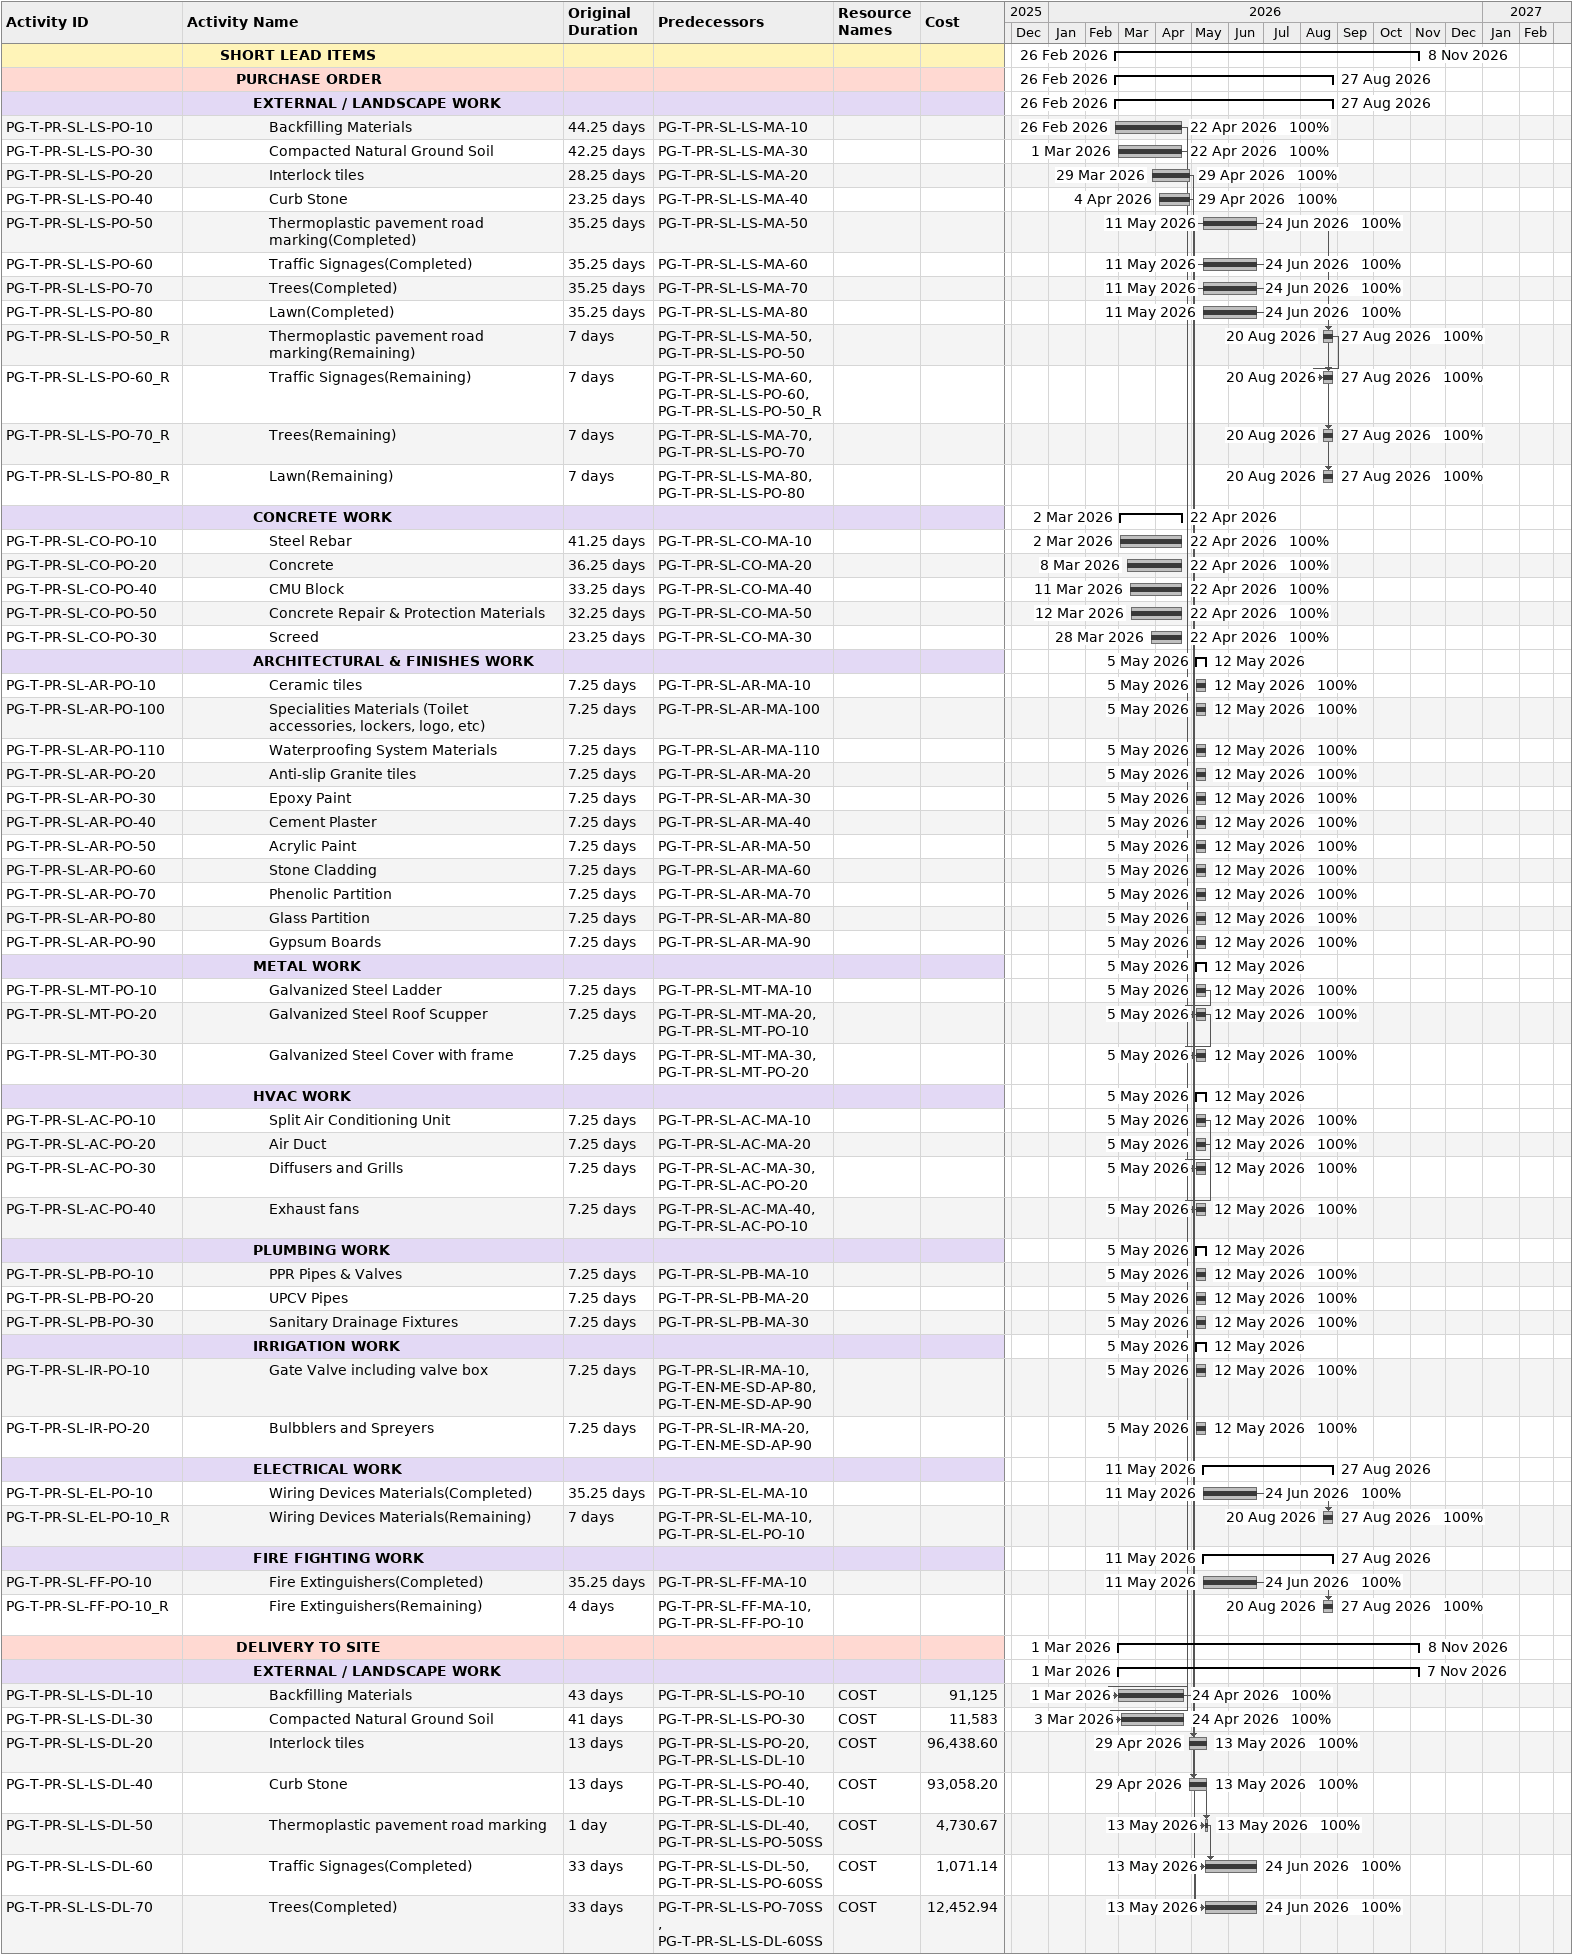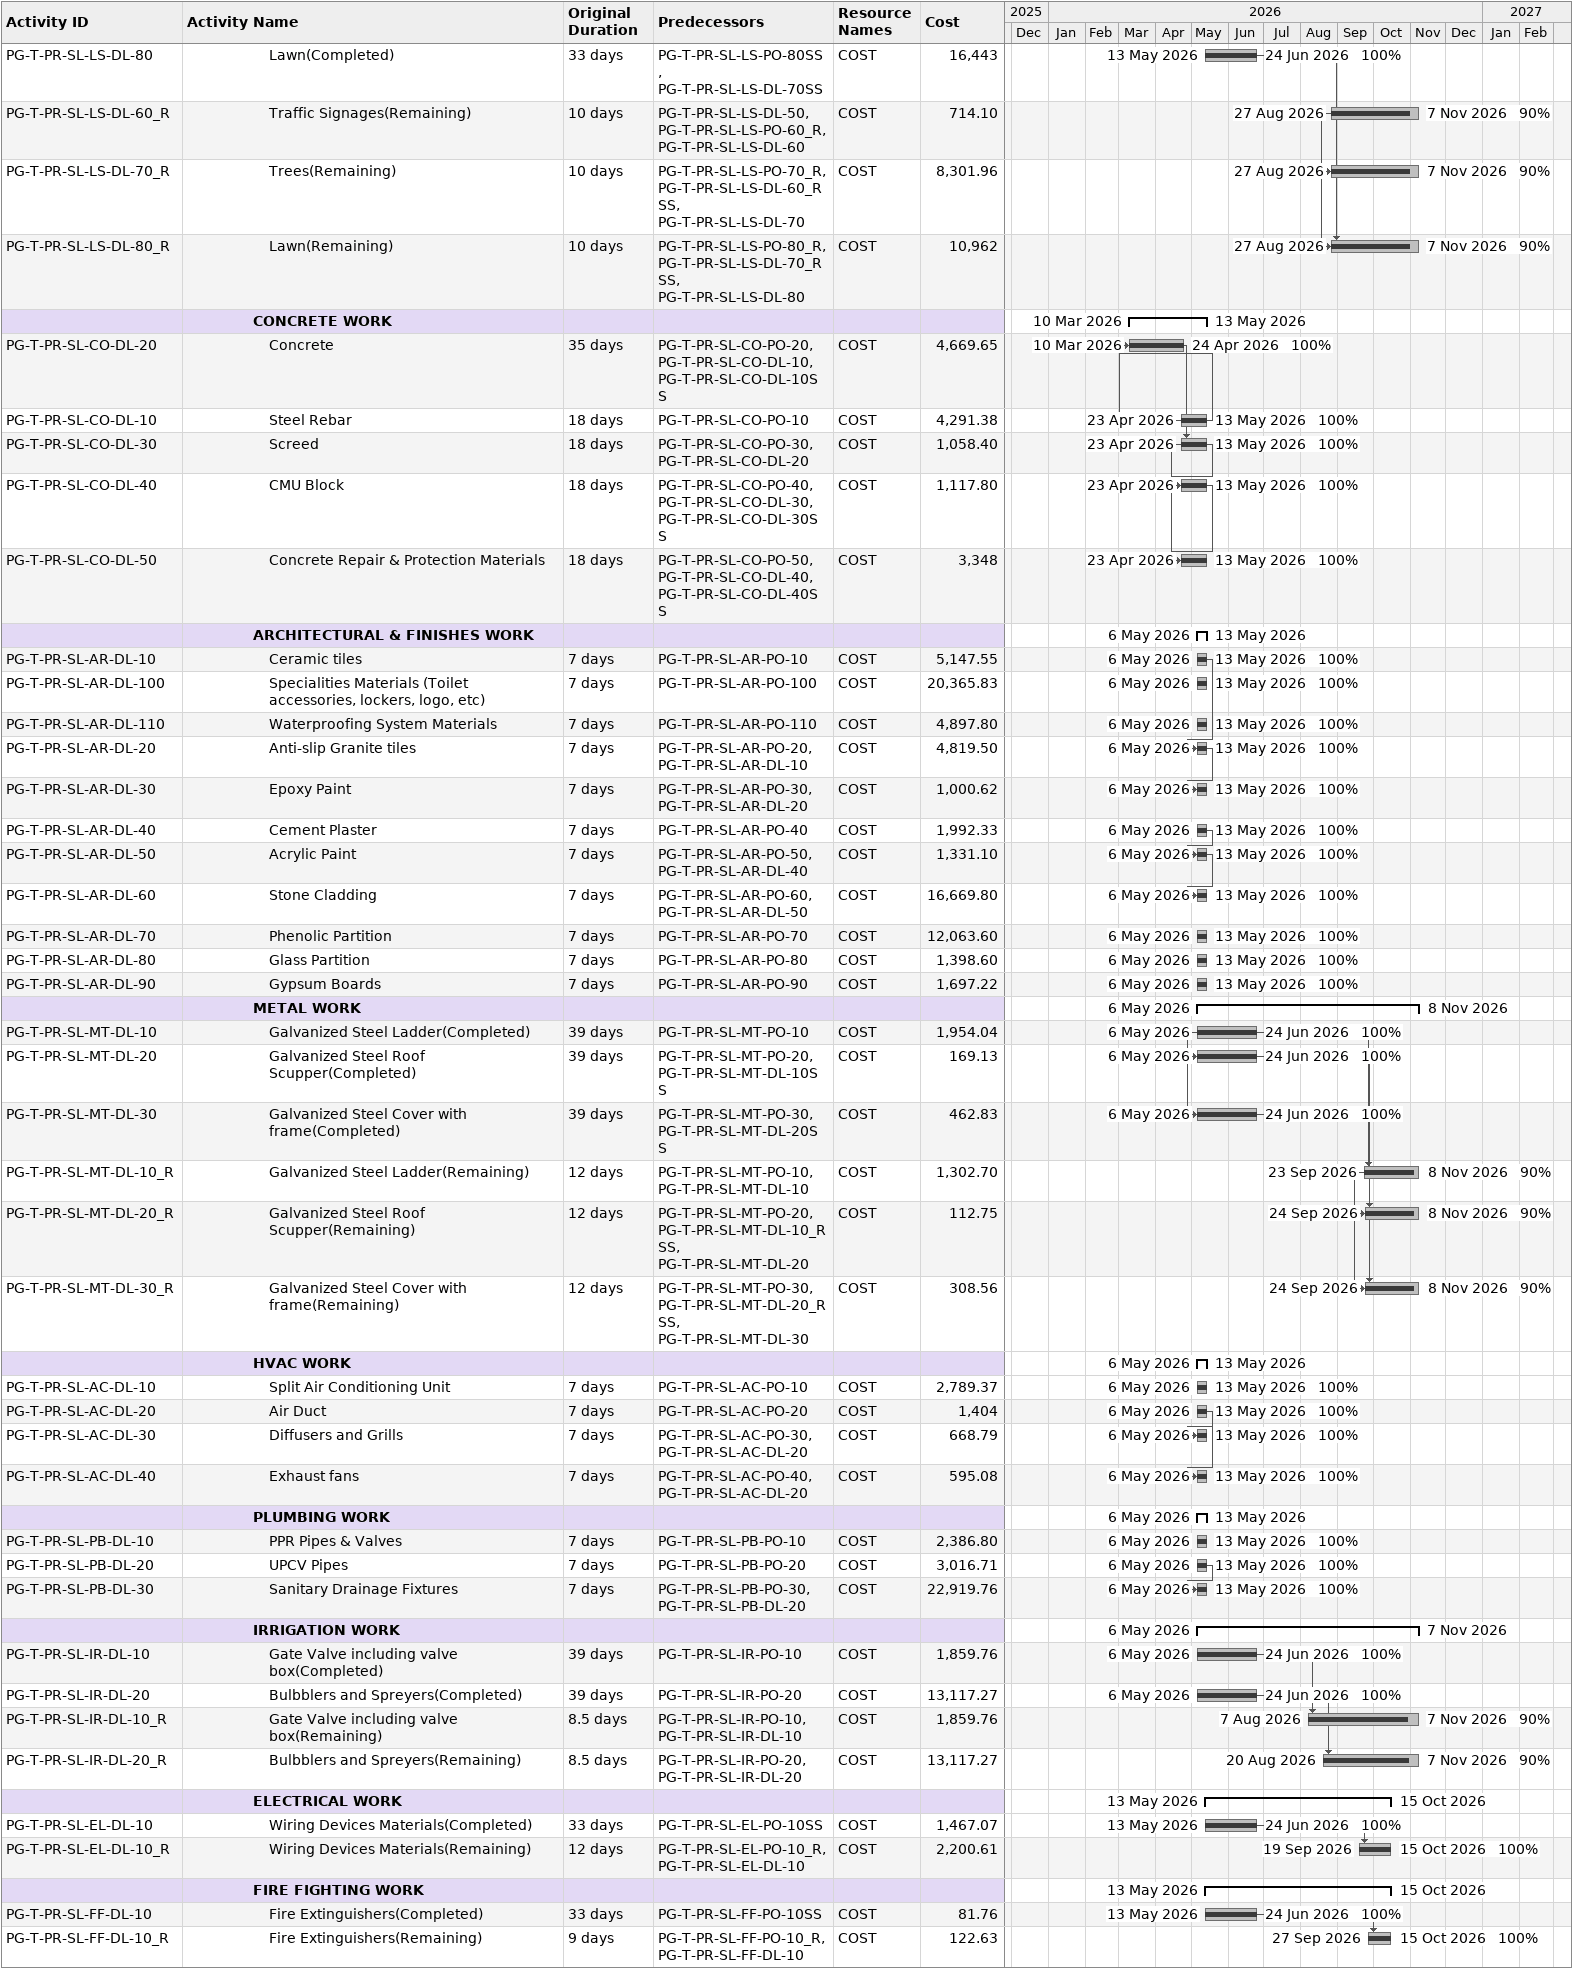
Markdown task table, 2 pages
| ID | Level | Task | Original duration | Start | Finish | Predecessors | Resources | % complete | Cost |
|---|---|---|---|---|---|---|---|---|---|
|  | 3 | **SHORT LEAD ITEMS** |  | 2026-02-26 | 2026-11-08 |  |  |  |  |
|  | 4 | **PURCHASE ORDER** |  | 2026-02-26 | 2026-08-27 |  |  |  |  |
|  | 5 | **EXTERNAL / LANDSCAPE WORK** |  | 2026-02-26 | 2026-08-27 |  |  |  |  |
| PG-T-PR-SL-LS-PO-10 | 6 | Backfilling Materials | 44.25d | 2026-02-26 | 2026-04-22 | PG-T-PR-SL-LS-MA-10 |  | 100 |  |
| PG-T-PR-SL-LS-PO-30 | 6 | Compacted Natural Ground Soil | 42.25d | 2026-03-01 | 2026-04-22 | PG-T-PR-SL-LS-MA-30 |  | 100 |  |
| PG-T-PR-SL-LS-PO-20 | 6 | Interlock tiles | 28.25d | 2026-03-29 | 2026-04-29 | PG-T-PR-SL-LS-MA-20 |  | 100 |  |
| PG-T-PR-SL-LS-PO-40 | 6 | Curb Stone | 23.25d | 2026-04-04 | 2026-04-29 | PG-T-PR-SL-LS-MA-40 |  | 100 |  |
| PG-T-PR-SL-LS-PO-50 | 6 | Thermoplastic pavement road marking(Completed) | 35.25d | 2026-05-11 | 2026-06-24 | PG-T-PR-SL-LS-MA-50 |  | 100 |  |
| PG-T-PR-SL-LS-PO-60 | 6 | Traffic Signages(Completed) | 35.25d | 2026-05-11 | 2026-06-24 | PG-T-PR-SL-LS-MA-60 |  | 100 |  |
| PG-T-PR-SL-LS-PO-70 | 6 | Trees(Completed) | 35.25d | 2026-05-11 | 2026-06-24 | PG-T-PR-SL-LS-MA-70 |  | 100 |  |
| PG-T-PR-SL-LS-PO-80 | 6 | Lawn(Completed) | 35.25d | 2026-05-11 | 2026-06-24 | PG-T-PR-SL-LS-MA-80 |  | 100 |  |
| PG-T-PR-SL-LS-PO-50_R | 6 | Thermoplastic pavement road marking(Remaining) | 7d | 2026-08-20 | 2026-08-27 | PG-T-PR-SL-LS-MA-50, PG-T-PR-SL-LS-PO-50 |  | 100 |  |
| PG-T-PR-SL-LS-PO-60_R | 6 | Traffic Signages(Remaining) | 7d | 2026-08-20 | 2026-08-27 | PG-T-PR-SL-LS-MA-60, PG-T-PR-SL-LS-PO-60, PG-T-PR-SL-LS-PO-50_R |  | 100 |  |
| PG-T-PR-SL-LS-PO-70_R | 6 | Trees(Remaining) | 7d | 2026-08-20 | 2026-08-27 | PG-T-PR-SL-LS-MA-70, PG-T-PR-SL-LS-PO-70 |  | 100 |  |
| PG-T-PR-SL-LS-PO-80_R | 6 | Lawn(Remaining) | 7d | 2026-08-20 | 2026-08-27 | PG-T-PR-SL-LS-MA-80, PG-T-PR-SL-LS-PO-80 |  | 100 |  |
|  | 5 | **CONCRETE WORK** |  | 2026-03-02 | 2026-04-22 |  |  |  |  |
| PG-T-PR-SL-CO-PO-10 | 6 | Steel Rebar | 41.25d | 2026-03-02 | 2026-04-22 | PG-T-PR-SL-CO-MA-10 |  | 100 |  |
| PG-T-PR-SL-CO-PO-20 | 6 | Concrete | 36.25d | 2026-03-08 | 2026-04-22 | PG-T-PR-SL-CO-MA-20 |  | 100 |  |
| PG-T-PR-SL-CO-PO-40 | 6 | CMU Block | 33.25d | 2026-03-11 | 2026-04-22 | PG-T-PR-SL-CO-MA-40 |  | 100 |  |
| PG-T-PR-SL-CO-PO-50 | 6 | Concrete Repair & Protection Materials | 32.25d | 2026-03-12 | 2026-04-22 | PG-T-PR-SL-CO-MA-50 |  | 100 |  |
| PG-T-PR-SL-CO-PO-30 | 6 | Screed | 23.25d | 2026-03-28 | 2026-04-22 | PG-T-PR-SL-CO-MA-30 |  | 100 |  |
|  | 5 | **ARCHITECTURAL & FINISHES WORK** |  | 2026-05-05 | 2026-05-12 |  |  |  |  |
| PG-T-PR-SL-AR-PO-10 | 6 | Ceramic tiles | 7.25d | 2026-05-05 | 2026-05-12 | PG-T-PR-SL-AR-MA-10 |  | 100 |  |
| PG-T-PR-SL-AR-PO-100 | 6 | Specialities Materials (Toilet accessories, lockers, logo, etc) | 7.25d | 2026-05-05 | 2026-05-12 | PG-T-PR-SL-AR-MA-100 |  | 100 |  |
| PG-T-PR-SL-AR-PO-110 | 6 | Waterproofing System Materials | 7.25d | 2026-05-05 | 2026-05-12 | PG-T-PR-SL-AR-MA-110 |  | 100 |  |
| PG-T-PR-SL-AR-PO-20 | 6 | Anti-slip Granite tiles | 7.25d | 2026-05-05 | 2026-05-12 | PG-T-PR-SL-AR-MA-20 |  | 100 |  |
| PG-T-PR-SL-AR-PO-30 | 6 | Epoxy Paint | 7.25d | 2026-05-05 | 2026-05-12 | PG-T-PR-SL-AR-MA-30 |  | 100 |  |
| PG-T-PR-SL-AR-PO-40 | 6 | Cement Plaster | 7.25d | 2026-05-05 | 2026-05-12 | PG-T-PR-SL-AR-MA-40 |  | 100 |  |
| PG-T-PR-SL-AR-PO-50 | 6 | Acrylic Paint | 7.25d | 2026-05-05 | 2026-05-12 | PG-T-PR-SL-AR-MA-50 |  | 100 |  |
| PG-T-PR-SL-AR-PO-60 | 6 | Stone Cladding | 7.25d | 2026-05-05 | 2026-05-12 | PG-T-PR-SL-AR-MA-60 |  | 100 |  |
| PG-T-PR-SL-AR-PO-70 | 6 | Phenolic Partition | 7.25d | 2026-05-05 | 2026-05-12 | PG-T-PR-SL-AR-MA-70 |  | 100 |  |
| PG-T-PR-SL-AR-PO-80 | 6 | Glass Partition | 7.25d | 2026-05-05 | 2026-05-12 | PG-T-PR-SL-AR-MA-80 |  | 100 |  |
| PG-T-PR-SL-AR-PO-90 | 6 | Gypsum Boards | 7.25d | 2026-05-05 | 2026-05-12 | PG-T-PR-SL-AR-MA-90 |  | 100 |  |
|  | 5 | **METAL WORK** |  | 2026-05-05 | 2026-05-12 |  |  |  |  |
| PG-T-PR-SL-MT-PO-10 | 6 | Galvanized Steel Ladder | 7.25d | 2026-05-05 | 2026-05-12 | PG-T-PR-SL-MT-MA-10 |  | 100 |  |
| PG-T-PR-SL-MT-PO-20 | 6 | Galvanized Steel Roof Scupper | 7.25d | 2026-05-05 | 2026-05-12 | PG-T-PR-SL-MT-MA-20, PG-T-PR-SL-MT-PO-10 |  | 100 |  |
| PG-T-PR-SL-MT-PO-30 | 6 | Galvanized Steel Cover with frame | 7.25d | 2026-05-05 | 2026-05-12 | PG-T-PR-SL-MT-MA-30, PG-T-PR-SL-MT-PO-20 |  | 100 |  |
|  | 5 | **HVAC WORK** |  | 2026-05-05 | 2026-05-12 |  |  |  |  |
| PG-T-PR-SL-AC-PO-10 | 6 | Split Air Conditioning Unit | 7.25d | 2026-05-05 | 2026-05-12 | PG-T-PR-SL-AC-MA-10 |  | 100 |  |
| PG-T-PR-SL-AC-PO-20 | 6 | Air Duct | 7.25d | 2026-05-05 | 2026-05-12 | PG-T-PR-SL-AC-MA-20 |  | 100 |  |
| PG-T-PR-SL-AC-PO-30 | 6 | Diffusers and Grills | 7.25d | 2026-05-05 | 2026-05-12 | PG-T-PR-SL-AC-MA-30, PG-T-PR-SL-AC-PO-20 |  | 100 |  |
| PG-T-PR-SL-AC-PO-40 | 6 | Exhaust fans | 7.25d | 2026-05-05 | 2026-05-12 | PG-T-PR-SL-AC-MA-40, PG-T-PR-SL-AC-PO-10 |  | 100 |  |
|  | 5 | **PLUMBING WORK** |  | 2026-05-05 | 2026-05-12 |  |  |  |  |
| PG-T-PR-SL-PB-PO-10 | 6 | PPR Pipes & Valves | 7.25d | 2026-05-05 | 2026-05-12 | PG-T-PR-SL-PB-MA-10 |  | 100 |  |
| PG-T-PR-SL-PB-PO-20 | 6 | UPCV Pipes | 7.25d | 2026-05-05 | 2026-05-12 | PG-T-PR-SL-PB-MA-20 |  | 100 |  |
| PG-T-PR-SL-PB-PO-30 | 6 | Sanitary Drainage Fixtures | 7.25d | 2026-05-05 | 2026-05-12 | PG-T-PR-SL-PB-MA-30 |  | 100 |  |
|  | 5 | **IRRIGATION WORK** |  | 2026-05-05 | 2026-05-12 |  |  |  |  |
| PG-T-PR-SL-IR-PO-10 | 6 | Gate Valve including valve box | 7.25d | 2026-05-05 | 2026-05-12 | PG-T-PR-SL-IR-MA-10, PG-T-EN-ME-SD-AP-80, PG-T-EN-ME-SD-AP-90 |  | 100 |  |
| PG-T-PR-SL-IR-PO-20 | 6 | Bulbblers and Spreyers | 7.25d | 2026-05-05 | 2026-05-12 | PG-T-PR-SL-IR-MA-20, PG-T-EN-ME-SD-AP-90 |  | 100 |  |
|  | 5 | **ELECTRICAL WORK** |  | 2026-05-11 | 2026-08-27 |  |  |  |  |
| PG-T-PR-SL-EL-PO-10 | 6 | Wiring Devices Materials(Completed) | 35.25d | 2026-05-11 | 2026-06-24 | PG-T-PR-SL-EL-MA-10 |  | 100 |  |
| PG-T-PR-SL-EL-PO-10_R | 6 | Wiring Devices Materials(Remaining) | 7d | 2026-08-20 | 2026-08-27 | PG-T-PR-SL-EL-MA-10, PG-T-PR-SL-EL-PO-10 |  | 100 |  |
|  | 5 | **FIRE FIGHTING WORK** |  | 2026-05-11 | 2026-08-27 |  |  |  |  |
| PG-T-PR-SL-FF-PO-10 | 6 | Fire Extinguishers(Completed) | 35.25d | 2026-05-11 | 2026-06-24 | PG-T-PR-SL-FF-MA-10 |  | 100 |  |
| PG-T-PR-SL-FF-PO-10_R | 6 | Fire Extinguishers(Remaining) | 4d | 2026-08-20 | 2026-08-27 | PG-T-PR-SL-FF-MA-10, PG-T-PR-SL-FF-PO-10 |  | 100 |  |
|  | 4 | **DELIVERY TO SITE** |  | 2026-03-01 | 2026-11-08 |  |  |  |  |
|  | 5 | **EXTERNAL / LANDSCAPE WORK** |  | 2026-03-01 | 2026-11-07 |  |  |  |  |
| PG-T-PR-SL-LS-DL-10 | 6 | Backfilling Materials | 43d | 2026-03-01 | 2026-04-24 | PG-T-PR-SL-LS-PO-10 | COST | 100 | 91125 |
| PG-T-PR-SL-LS-DL-30 | 6 | Compacted Natural Ground Soil | 41d | 2026-03-03 | 2026-04-24 | PG-T-PR-SL-LS-PO-30 | COST | 100 | 11583 |
| PG-T-PR-SL-LS-DL-20 | 6 | Interlock tiles | 13d | 2026-04-29 | 2026-05-13 | PG-T-PR-SL-LS-PO-20, PG-T-PR-SL-LS-DL-10 | COST | 100 | 96438.60 |
| PG-T-PR-SL-LS-DL-40 | 6 | Curb Stone | 13d | 2026-04-29 | 2026-05-13 | PG-T-PR-SL-LS-PO-40, PG-T-PR-SL-LS-DL-10 | COST | 100 | 93058.20 |
| PG-T-PR-SL-LS-DL-50 | 6 | Thermoplastic pavement road marking | 1d | 2026-05-13 | 2026-05-13 | PG-T-PR-SL-LS-DL-40, PG-T-PR-SL-LS-PO-50SS | COST | 100 | 4730.67 |
| PG-T-PR-SL-LS-DL-60 | 6 | Traffic Signages(Completed) | 33d | 2026-05-13 | 2026-06-24 | PG-T-PR-SL-LS-DL-50, PG-T-PR-SL-LS-PO-60SS | COST | 100 | 1071.14 |
| PG-T-PR-SL-LS-DL-70 | 6 | Trees(Completed) | 33d | 2026-05-13 | 2026-06-24 | PG-T-PR-SL-LS-PO-70SS, PG-T-PR-SL-LS-DL-60SS | COST | 100 | 12452.94 |
| PG-T-PR-SL-LS-DL-80 | 6 | Lawn(Completed) | 33d | 2026-05-13 | 2026-06-24 | PG-T-PR-SL-LS-PO-80SS, PG-T-PR-SL-LS-DL-70SS | COST | 100 | 16443 |
| PG-T-PR-SL-LS-DL-60_R | 6 | Traffic Signages(Remaining) | 10d | 2026-08-27 | 2026-11-07 | PG-T-PR-SL-LS-DL-50, PG-T-PR-SL-LS-PO-60_R, PG-T-PR-SL-LS-DL-60 | COST | 90 | 714.10 |
| PG-T-PR-SL-LS-DL-70_R | 6 | Trees(Remaining) | 10d | 2026-08-27 | 2026-11-07 | PG-T-PR-SL-LS-PO-70_R, PG-T-PR-SL-LS-DL-60_RSS, PG-T-PR-SL-LS-DL-70 | COST | 90 | 8301.96 |
| PG-T-PR-SL-LS-DL-80_R | 6 | Lawn(Remaining) | 10d | 2026-08-27 | 2026-11-07 | PG-T-PR-SL-LS-PO-80_R, PG-T-PR-SL-LS-DL-70_RSS, PG-T-PR-SL-LS-DL-80 | COST | 90 | 10962 |
|  | 5 | **CONCRETE WORK** |  | 2026-03-10 | 2026-05-13 |  |  |  |  |
| PG-T-PR-SL-CO-DL-20 | 6 | Concrete | 35d | 2026-03-10 | 2026-04-24 | PG-T-PR-SL-CO-PO-20, PG-T-PR-SL-CO-DL-10, PG-T-PR-SL-CO-DL-10SS | COST | 100 | 4669.65 |
| PG-T-PR-SL-CO-DL-10 | 6 | Steel Rebar | 18d | 2026-04-23 | 2026-05-13 | PG-T-PR-SL-CO-PO-10 | COST | 100 | 4291.38 |
| PG-T-PR-SL-CO-DL-30 | 6 | Screed | 18d | 2026-04-23 | 2026-05-13 | PG-T-PR-SL-CO-PO-30, PG-T-PR-SL-CO-DL-20 | COST | 100 | 1058.40 |
| PG-T-PR-SL-CO-DL-40 | 6 | CMU Block | 18d | 2026-04-23 | 2026-05-13 | PG-T-PR-SL-CO-PO-40, PG-T-PR-SL-CO-DL-30, PG-T-PR-SL-CO-DL-30SS | COST | 100 | 1117.80 |
| PG-T-PR-SL-CO-DL-50 | 6 | Concrete Repair & Protection Materials | 18d | 2026-04-23 | 2026-05-13 | PG-T-PR-SL-CO-PO-50, PG-T-PR-SL-CO-DL-40, PG-T-PR-SL-CO-DL-40SS | COST | 100 | 3348 |
|  | 5 | **ARCHITECTURAL & FINISHES WORK** |  | 2026-05-06 | 2026-05-13 |  |  |  |  |
| PG-T-PR-SL-AR-DL-10 | 6 | Ceramic tiles | 7d | 2026-05-06 | 2026-05-13 | PG-T-PR-SL-AR-PO-10 | COST | 100 | 5147.55 |
| PG-T-PR-SL-AR-DL-100 | 6 | Specialities Materials (Toilet accessories, lockers, logo, etc) | 7d | 2026-05-06 | 2026-05-13 | PG-T-PR-SL-AR-PO-100 | COST | 100 | 20365.83 |
| PG-T-PR-SL-AR-DL-110 | 6 | Waterproofing System Materials | 7d | 2026-05-06 | 2026-05-13 | PG-T-PR-SL-AR-PO-110 | COST | 100 | 4897.80 |
| PG-T-PR-SL-AR-DL-20 | 6 | Anti-slip Granite tiles | 7d | 2026-05-06 | 2026-05-13 | PG-T-PR-SL-AR-PO-20, PG-T-PR-SL-AR-DL-10 | COST | 100 | 4819.50 |
| PG-T-PR-SL-AR-DL-30 | 6 | Epoxy Paint | 7d | 2026-05-06 | 2026-05-13 | PG-T-PR-SL-AR-PO-30, PG-T-PR-SL-AR-DL-20 | COST | 100 | 1000.62 |
| PG-T-PR-SL-AR-DL-40 | 6 | Cement Plaster | 7d | 2026-05-06 | 2026-05-13 | PG-T-PR-SL-AR-PO-40 | COST | 100 | 1992.33 |
| PG-T-PR-SL-AR-DL-50 | 6 | Acrylic Paint | 7d | 2026-05-06 | 2026-05-13 | PG-T-PR-SL-AR-PO-50, PG-T-PR-SL-AR-DL-40 | COST | 100 | 1331.10 |
| PG-T-PR-SL-AR-DL-60 | 6 | Stone Cladding | 7d | 2026-05-06 | 2026-05-13 | PG-T-PR-SL-AR-PO-60, PG-T-PR-SL-AR-DL-50 | COST | 100 | 16669.80 |
| PG-T-PR-SL-AR-DL-70 | 6 | Phenolic Partition | 7d | 2026-05-06 | 2026-05-13 | PG-T-PR-SL-AR-PO-70 | COST | 100 | 12063.60 |
| PG-T-PR-SL-AR-DL-80 | 6 | Glass Partition | 7d | 2026-05-06 | 2026-05-13 | PG-T-PR-SL-AR-PO-80 | COST | 100 | 1398.60 |
| PG-T-PR-SL-AR-DL-90 | 6 | Gypsum Boards | 7d | 2026-05-06 | 2026-05-13 | PG-T-PR-SL-AR-PO-90 | COST | 100 | 1697.22 |
|  | 5 | **METAL WORK** |  | 2026-05-06 | 2026-11-08 |  |  |  |  |
| PG-T-PR-SL-MT-DL-10 | 6 | Galvanized Steel Ladder(Completed) | 39d | 2026-05-06 | 2026-06-24 | PG-T-PR-SL-MT-PO-10 | COST | 100 | 1954.04 |
| PG-T-PR-SL-MT-DL-20 | 6 | Galvanized Steel Roof Scupper(Completed) | 39d | 2026-05-06 | 2026-06-24 | PG-T-PR-SL-MT-PO-20, PG-T-PR-SL-MT-DL-10SS | COST | 100 | 169.13 |
| PG-T-PR-SL-MT-DL-30 | 6 | Galvanized Steel Cover with frame(Completed) | 39d | 2026-05-06 | 2026-06-24 | PG-T-PR-SL-MT-PO-30, PG-T-PR-SL-MT-DL-20SS | COST | 100 | 462.83 |
| PG-T-PR-SL-MT-DL-10_R | 6 | Galvanized Steel Ladder(Remaining) | 12d | 2026-09-23 | 2026-11-08 | PG-T-PR-SL-MT-PO-10, PG-T-PR-SL-MT-DL-10 | COST | 90 | 1302.70 |
| PG-T-PR-SL-MT-DL-20_R | 6 | Galvanized Steel Roof Scupper(Remaining) | 12d | 2026-09-24 | 2026-11-08 | PG-T-PR-SL-MT-PO-20, PG-T-PR-SL-MT-DL-10_RSS, PG-T-PR-SL-MT-DL-20 | COST | 90 | 112.75 |
| PG-T-PR-SL-MT-DL-30_R | 6 | Galvanized Steel Cover with frame(Remaining) | 12d | 2026-09-24 | 2026-11-08 | PG-T-PR-SL-MT-PO-30, PG-T-PR-SL-MT-DL-20_RSS, PG-T-PR-SL-MT-DL-30 | COST | 90 | 308.56 |
|  | 5 | **HVAC WORK** |  | 2026-05-06 | 2026-05-13 |  |  |  |  |
| PG-T-PR-SL-AC-DL-10 | 6 | Split Air Conditioning Unit | 7d | 2026-05-06 | 2026-05-13 | PG-T-PR-SL-AC-PO-10 | COST | 100 | 2789.37 |
| PG-T-PR-SL-AC-DL-20 | 6 | Air Duct | 7d | 2026-05-06 | 2026-05-13 | PG-T-PR-SL-AC-PO-20 | COST | 100 | 1404 |
| PG-T-PR-SL-AC-DL-30 | 6 | Diffusers and Grills | 7d | 2026-05-06 | 2026-05-13 | PG-T-PR-SL-AC-PO-30, PG-T-PR-SL-AC-DL-20 | COST | 100 | 668.79 |
| PG-T-PR-SL-AC-DL-40 | 6 | Exhaust fans | 7d | 2026-05-06 | 2026-05-13 | PG-T-PR-SL-AC-PO-40, PG-T-PR-SL-AC-DL-20 | COST | 100 | 595.08 |
|  | 5 | **PLUMBING WORK** |  | 2026-05-06 | 2026-05-13 |  |  |  |  |
| PG-T-PR-SL-PB-DL-10 | 6 | PPR Pipes & Valves | 7d | 2026-05-06 | 2026-05-13 | PG-T-PR-SL-PB-PO-10 | COST | 100 | 2386.80 |
| PG-T-PR-SL-PB-DL-20 | 6 | UPCV Pipes | 7d | 2026-05-06 | 2026-05-13 | PG-T-PR-SL-PB-PO-20 | COST | 100 | 3016.71 |
| PG-T-PR-SL-PB-DL-30 | 6 | Sanitary Drainage Fixtures | 7d | 2026-05-06 | 2026-05-13 | PG-T-PR-SL-PB-PO-30, PG-T-PR-SL-PB-DL-20 | COST | 100 | 22919.76 |
|  | 5 | **IRRIGATION WORK** |  | 2026-05-06 | 2026-11-07 |  |  |  |  |
| PG-T-PR-SL-IR-DL-10 | 6 | Gate Valve including valve box(Completed) | 39d | 2026-05-06 | 2026-06-24 | PG-T-PR-SL-IR-PO-10 | COST | 100 | 1859.76 |
| PG-T-PR-SL-IR-DL-20 | 6 | Bulbblers and Spreyers(Completed) | 39d | 2026-05-06 | 2026-06-24 | PG-T-PR-SL-IR-PO-20 | COST | 100 | 13117.27 |
| PG-T-PR-SL-IR-DL-10_R | 6 | Gate Valve including valve box(Remaining) | 8.5d | 2026-08-07 | 2026-11-07 | PG-T-PR-SL-IR-PO-10, PG-T-PR-SL-IR-DL-10 | COST | 90 | 1859.76 |
| PG-T-PR-SL-IR-DL-20_R | 6 | Bulbblers and Spreyers(Remaining) | 8.5d | 2026-08-20 | 2026-11-07 | PG-T-PR-SL-IR-PO-20, PG-T-PR-SL-IR-DL-20 | COST | 90 | 13117.27 |
|  | 5 | **ELECTRICAL WORK** |  | 2026-05-13 | 2026-10-15 |  |  |  |  |
| PG-T-PR-SL-EL-DL-10 | 6 | Wiring Devices Materials(Completed) | 33d | 2026-05-13 | 2026-06-24 | PG-T-PR-SL-EL-PO-10SS | COST | 100 | 1467.07 |
| PG-T-PR-SL-EL-DL-10_R | 6 | Wiring Devices Materials(Remaining) | 12d | 2026-09-19 | 2026-10-15 | PG-T-PR-SL-EL-PO-10_R, PG-T-PR-SL-EL-DL-10 | COST | 100 | 2200.61 |
|  | 5 | **FIRE FIGHTING WORK** |  | 2026-05-13 | 2026-10-15 |  |  |  |  |
| PG-T-PR-SL-FF-DL-10 | 6 | Fire Extinguishers(Completed) | 33d | 2026-05-13 | 2026-06-24 | PG-T-PR-SL-FF-PO-10SS | COST | 100 | 81.76 |
| PG-T-PR-SL-FF-DL-10_R | 6 | Fire Extinguishers(Remaining) | 9d | 2026-09-27 | 2026-10-15 | PG-T-PR-SL-FF-PO-10_R, PG-T-PR-SL-FF-DL-10 | COST | 100 | 122.63 |
